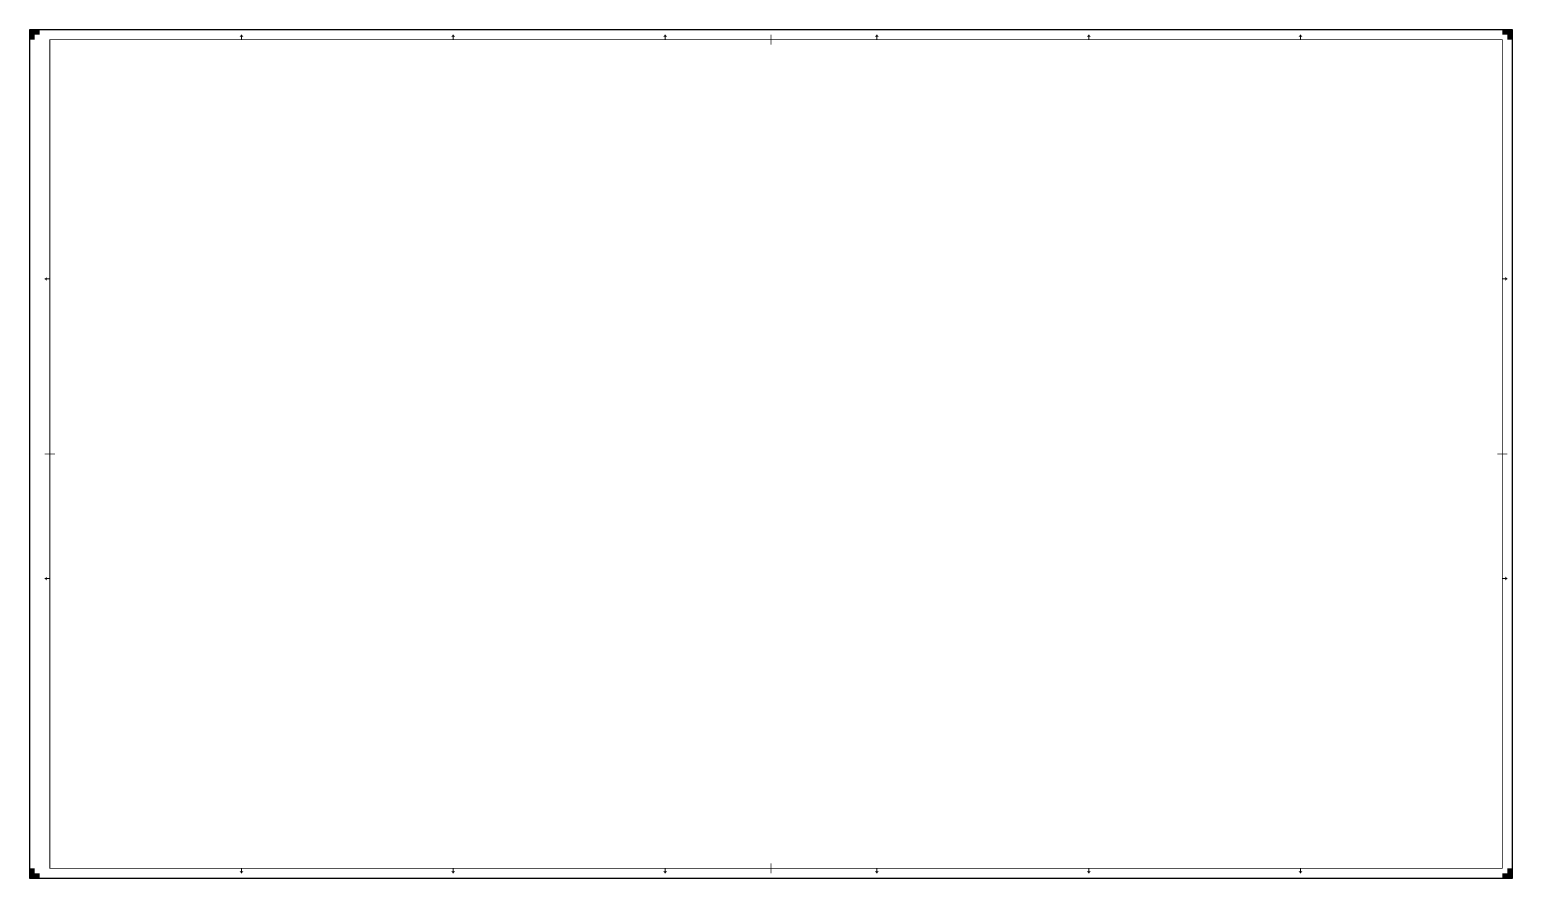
# Model space of a CAD drawing. Extents: x 0 to 1470, y 0 to 841.
import ezdxf

# ---------------------------------------------------------------- set-up
doc = ezdxf.new("R2010")
doc.units = 0
doc.header["$LTSCALE"] = 0.2
for name, color, linetype, lineweight in [('X-XX-AL-TEKENBLAD_KADER-G', 7, 'Continuous', 25), ('X-XX-AL-TEKENBLAD_KADER_AFSNIJMARKERING-G', 7, 'Continuous', 25), ('X-XX-AL-TEKENBLAD_KADER_CENTERMARKERING-G', 7, 'Continuous', 25), ('X-XX-AL-TEKENBLAD_KADER_VOUWMERK-G', 7, 'Continuous', 18)]:
    doc.layers.add(name, color=color, linetype=linetype, lineweight=lineweight)

msp = doc.modelspace()

# ---------------------------------------------------------------- hatches: boundary and pattern name
at = {"layer": 'X-XX-AL-TEKENBLAD_KADER_AFSNIJMARKERING-G'}
for points in [[(10, 841), (0, 841), (0, 831), (5, 831), (5, 836), (10, 836)], [(1470, 831), (1470, 841), (1460, 841), (1460, 836), (1465, 836), (1465, 831)], [(0, 10), (0, 0), (10, 0), (10, 5), (5, 5), (5, 10)], [(1460, 0), (1470, 0), (1470, 10), (1465, 10), (1465, 5), (1460, 5)]]:
    msp.add_hatch(color=256, dxfattribs=at).paths.add_polyline_path(points)
at = {"layer": 'X-XX-AL-TEKENBLAD_KADER_VOUWMERK-G'}
for points in [[(208, 834), (210, 836), (212, 834)], [(418, 834), (420, 836), (422, 834)], [(628, 834), (630, 836), (632, 834)], [(838, 834), (840, 836), (842, 834)], [(1048, 834), (1050, 836), (1052, 834)], [(1258, 834), (1260, 836), (1262, 834)], [(17, 592), (15, 594), (17, 596)], [(1463, 592), (1465, 594), (1463, 596)], [(17, 295), (15, 297), (17, 299)], [(1463, 295), (1465, 297), (1463, 299)], [(208, 7), (210, 5), (212, 7)], [(418, 7), (420, 5), (422, 7)], [(628, 7), (630, 5), (632, 7)], [(838, 7), (840, 5), (842, 7)], [(1048, 7), (1050, 5), (1052, 7)], [(1258, 7), (1260, 5), (1262, 7)]]:
    msp.add_hatch(color=256, dxfattribs=at).paths.add_polyline_path(points)

# ---------------------------------------------------------------- linework, layer by layer
at = {"layer": 'X-XX-AL-TEKENBLAD_KADER-G'}
for p, q in [((1470, 841), (0, 841)), ((0, 841), (0, 0)), ((1470, 0), (1470, 841)), ((0, 0), (1470, 0))]:
    msp.add_line(p, q, dxfattribs=at)
at = {"layer": 'X-XX-AL-TEKENBLAD_KADER-G', "const_width": 0.7, "flags": 128}
msp.add_lwpolyline([(20, 10), (1460, 10), (1460, 831), (20, 831)], close=True, dxfattribs=at)
at = {"layer": 'X-XX-AL-TEKENBLAD_KADER_CENTERMARKERING-G', "const_width": 0.7, "flags": 128}
for points in [[(735, 836), (735, 826)], [(15, 420.5), (25, 420.5)], [(1465, 420.5), (1455, 420.5)], [(735, 5), (735, 15)]]:
    msp.add_lwpolyline(points, dxfattribs=at)
at = {"layer": 'X-XX-AL-TEKENBLAD_KADER_VOUWMERK-G', "flags": 128}
for points in [[(210, 831), (210, 836)], [(420, 831), (420, 836)], [(630, 831), (630, 836)], [(840, 831), (840, 836)], [(1050, 831), (1050, 836)], [(1260, 831), (1260, 836)], [(20, 594), (15, 594)], [(1460, 594), (1465, 594)], [(20, 297), (15, 297)], [(1460, 297), (1465, 297)], [(210, 10), (210, 5)], [(420, 10), (420, 5)], [(630, 10), (630, 5)], [(840, 10), (840, 5)], [(1050, 10), (1050, 5)], [(1260, 10), (1260, 5)]]:
    msp.add_lwpolyline(points, dxfattribs=at)

doc.saveas('drawing.dxf')
